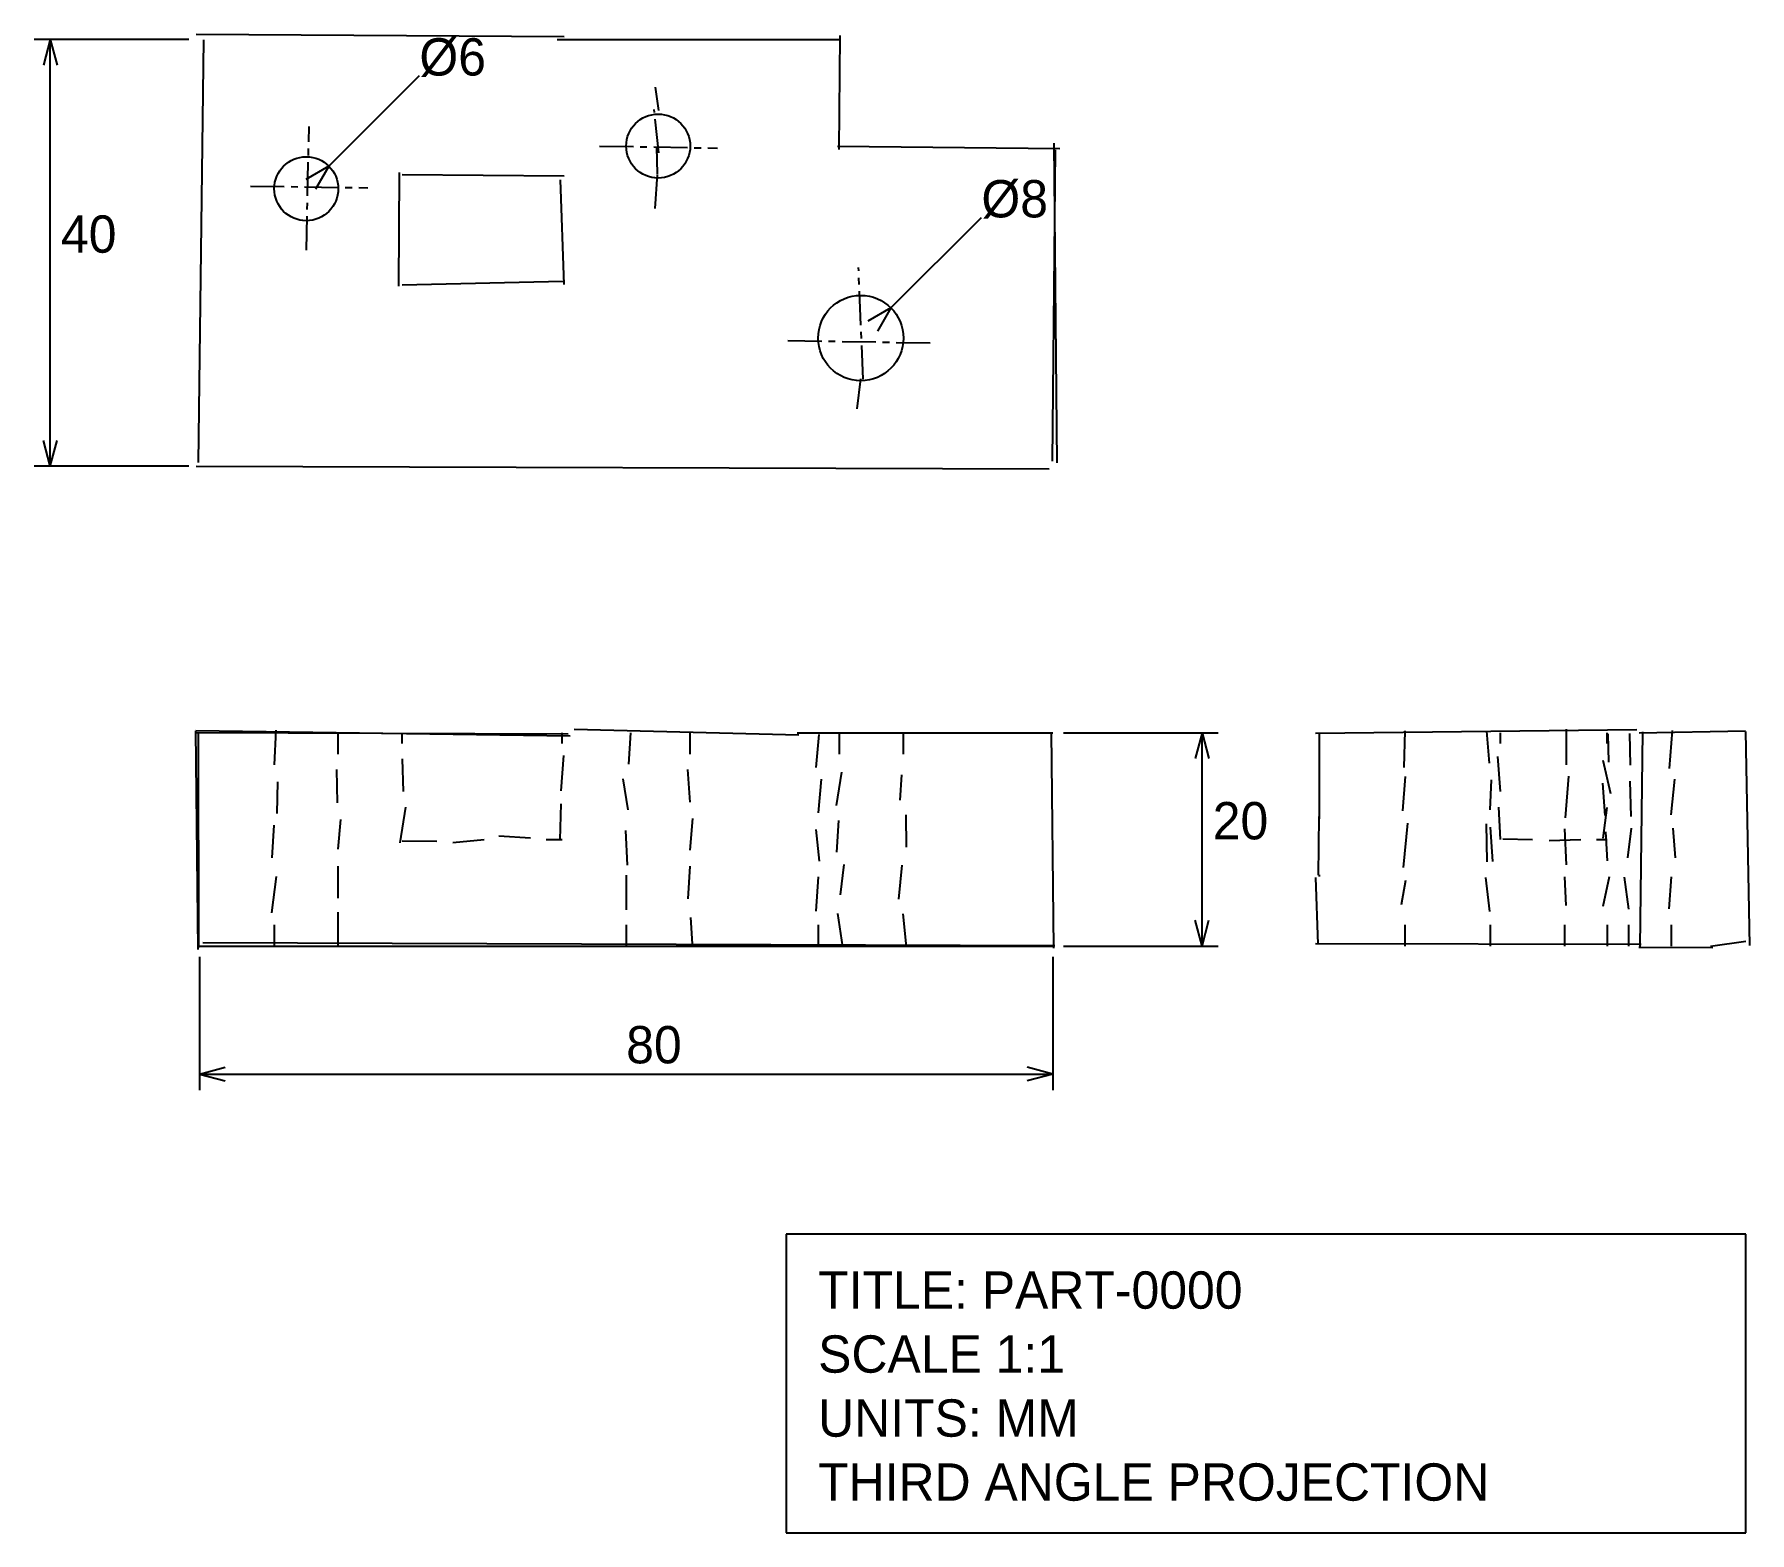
# Model space of a CAD drawing. Extents: x -16 to 145, y -55 to 85.
import ezdxf

# ---------------------------------------------------------------- set-up
doc = ezdxf.new("R2010")
doc.units = 0
doc.linetypes.add('CENTER', pattern=[5.08, 3.175, -0.635, 0.635, -0.635])

msp = doc.modelspace()

# ---------------------------------------------------------------- linework, layer by layer
at = {"linetype": 'CONTINUOUS'}
for p, q in [((-0.33, 85.48), (34.17, 85.27)), ((59.98, 74.69), (60.08, 85.38)), ((-1, 85), (-15.5, 85)), ((-14, 85), (-14.65, 82.59)), ((-14, 45), (-14, 85)), ((-14, 85), (-13.35, 82.59)), ((-0.09, 45.34), (0.41, 84.96)), ((33.54, 85), (60, 85)), ((12.12, 73.12), (20.61, 81.61)), ((59.8, 75), (80.65, 74.78)), ((79.96, 45.45), (80.27, 74.66)), ((80.41, 45.3), (80.12, 75.27)), ((12.12, 73.12), (9.96, 71.87)), ((12.12, 73.12), (10.87, 70.96)), ((18.67, 61.87), (18.75, 72.53)), ((19, 72.32), (34.18, 72.22)), ((34.2, 62.03), (33.85, 71.82)), ((64.83, 59.83), (73.31, 68.31)), ((18.99, 62), (34.09, 62.33)), ((64.83, 59.83), (62.66, 58.58)), ((64.83, 59.83), (63.58, 57.66)), ((-14, 45), (-14.65, 47.41)), ((-14, 45), (-13.35, 47.41)), ((-1, 45), (-15.5, 45)), ((-0.32, 44.99), (79.65, 44.75)), ((-0.44, 20.03), (34.56, 19.89)), ((-0.36, 20.2), (34.76, 19.71)), ((-0.13, -0.34), (-0.36, 20.17)), ((-0.06, -0.15), (-0.11, 20.06)), ((7.16, 20.25), (7, 17)), ((13, 18), (13, 20)), ((19, 19), (19, 20)), ((34, 19), (34, 20)), ((35.13, 20.33), (56.2, 19.8)), ((40.41, 19.98), (40.22, 17.04)), ((46, 18), (46, 20)), ((56.03, 20), (80, 20)), ((58.06, 19.84), (57.77, 16.75)), ((60, 18), (60, 20)), ((66, 18), (66, 20)), ((80.11, -0.2), (79.88, 20.06)), ((81, 20), (95.5, 20)), ((94, 20), (93.35, 17.59)), ((94, 0), (94, 20)), ((94, 20), (94.65, 17.59)), ((104.63, 19.97), (134.78, 20.31)), ((105, 11.94), (105, 20.03)), ((113, 20.18), (112.91, 16.73)), ((120.68, 20.16), (120.91, 17.16)), ((122, 19), (122, 20)), ((128.13, 20.32), (128.14, 17)), ((132, 19), (132, 20)), ((132.04, 19.9), (132.1, 17.23)), ((134.07, 19.93), (134.14, 16.97)), ((135, 20), (144.97, 20.18)), ((135.08, -0.08), (135.32, 20.07)), ((138.09, 20.22), (137.8, 16.64)), ((145.35, 0.05), (145, 20.1)), ((33.9, 14.55), (34.15, 17.87)), ((122, 14.5), (121.72, 17.78)), ((12.94, 13.42), (12.88, 16.56)), ((19.11, 14.5), (19.02, 17.55)), ((46, 13.5), (45.79, 16.55)), ((59.71, 13.17), (60.23, 16.31)), ((132.32, 14.26), (131.61, 17.4)), ((7.29, 15.41), (7.24, 12.43)), ((39.69, 15.67), (40.17, 12.78)), ((58.28, 15.65), (58, 12.48)), ((65.7, 13.67), (65.86, 16.04)), ((113.05, 15.89), (112.79, 12.67)), ((121.1, 15.57), (120.98, 12.77)), ((128.35, 15.94), (128.04, 12.02)), ((131.56, 15.27), (131.78, 12.25)), ((134.11, 15.47), (134.22, 12.14)), ((138.3, 15.65), (137.97, 12.31)), ((18.81, 9.69), (19.35, 13.02)), ((33.81, 9.96), (33.89, 13.34)), ((122, 10), (121.83, 13.02)), ((131.61, 10.1), (132, 13)), ((6.96, 11.32), (6.76, 8.27)), ((12.99, 9.08), (13.23, 11.85)), ((46, 9), (46.25, 11.96)), ((59.75, 8.81), (59.94, 11.78)), ((66.27, 9.28), (66.25, 12.31)), ((104.92, 6.63), (104.97, 12.14)), ((113.27, 11.51), (112.86, 7.36)), ((120.63, 11.45), (120.71, 7.88)), ((18.99, 9.85), (22.25, 9.82)), ((23.75, 9.72), (26.67, 10)), ((28.06, 10.32), (31.03, 10.14)), ((32.5, 10), (34, 10)), ((39.93, 10.84), (40.1, 7.57)), ((57.77, 10.93), (58.09, 7.96)), ((121, 11.16), (121.24, 7.93)), ((122.19, 10.04), (125, 10)), ((126.55, 9.89), (129.53, 10)), ((128, 11), (128.14, 7.6)), ((131, 10), (132, 10)), ((131.84, 10.71), (132, 8)), ((134.24, 11.06), (133.88, 8.26)), ((138.15, 11.05), (138.36, 8.28)), ((7.18, 6.53), (6.75, 3.1)), ((13, 4.5), (13, 7.5)), ((40, 6.64), (40, 3.39)), ((45.81, 4.42), (46, 7.5)), ((58, 6.5), (57.79, 3.28)), ((60.1, 4.81), (60.43, 7.66)), ((65.57, 4.4), (65.87, 7.58)), ((104.9, 0.17), (104.66, 6.44)), ((105, 6.53), (105, 6.68)), ((128, 6.5), (128.1, 3.8)), ((132.17, 6.49), (131.58, 3.7)), ((133.58, 6.47), (134, 3.47)), ((138, 6.5), (137.76, 3.49)), ((113.08, 6.13), (112.66, 3.85)), ((120.59, 6.42), (120.96, 3.24)), ((7, 2), (7, 0)), ((13, 0), (13, 3.19)), ((40, 2), (40, 0)), ((46.21, 0.22), (46.06, 2.68)), ((58, 2), (58, 0)), ((60.33, -0.06), (59.86, 3.05)), ((66.29, -0.07), (65.98, 3.03)), ((94, 0), (93.35, 2.41)), ((94, 0), (94.65, 2.41)), ((113, 2), (113, 0)), ((121, 2), (121, 0)), ((128, 2), (128, 0)), ((132, 2), (132, 0)), ((134, 2), (134, 0)), ((138, 2), (138, 0)), ((0, 0), (80, 0)), ((0.31, 0.33), (80.18, 0.04)), ((81, 0), (95.5, 0)), ((104.64, 0.23), (135.16, 0.18)), ((141.69, 0), (144.99, 0.47)), ((0, -1), (0, -13.5)), ((80, -1), (80, -13.5)), ((134.95, -0.11), (141.88, -0.15)), ((0, -12), (2.41, -11.35)), ((0, -12), (80, -12)), ((0, -12), (2.41, -12.65)), ((80, -12), (77.59, -11.35)), ((80, -12), (77.59, -12.65)), ((145, -27), (55, -27)), ((55, -27), (55, -55)), ((145, -55), (145, -27)), ((55, -55), (145, -55))]:
    msp.add_line(p, q, dxfattribs=at)
at = {"linetype": 'CENTER'}
for p, q in [((43.05, 78.32), (42.76, 80.53)), ((43.07, 74.35), (42.63, 78.42)), ((10.02, 65.24), (10.26, 76.82)), ((37.5, 75), (48.57, 74.81)), ((42.94, 72.41), (42.86, 74.93)), ((42.73, 69.15), (42.94, 72.57)), ((4.77, 71.25), (15.77, 71.09)), ((62.21, 53.14), (61.79, 63.61)), ((55.16, 56.78), (68.54, 56.54)), ((61.65, 50.37), (62, 53.18))]:
    msp.add_line(p, q, dxfattribs=at)
at = {"linetype": 'CONTINUOUS'}
for centre, radius in [((43, 75), 3), ((10, 71), 3), ((62, 57), 4)]:
    msp.add_circle(centre, radius, dxfattribs=at)

# ---------------------------------------------------------------- texts
for s, p in [('Ø6', (20.61, 81.61)), ('Ø8', (73.31, 68.31)), ('40', (-13, 65)), ('20', (95, 10)), ('80', (40, -11)), ('TITLE: PART-0000', (58, -34)), ('SCALE 1:1', (58, -40)), ('UNITS: MM', (58, -46)), ('THIRD ANGLE PROJECTION', (58, -52))]:
    msp.add_text(s, height=3.5).set_placement(p)

doc.saveas('drawing.dxf')
